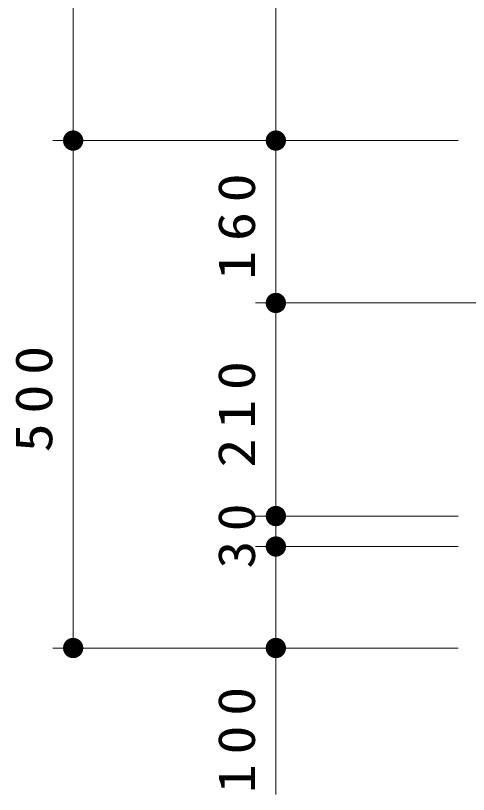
# Model space of a CAD drawing. Units: millimetres on the paper, scale 1:20. Extents: x -385 to 0, y 0 to 267.
# Drawn here: x -150.12 to -127.78, y 90.27 to 128.64 of the extents above; entities that cross this region are included whole.
import ezdxf

# ---------------------------------------------------------------- set-up
doc = ezdxf.new("R2010")
doc.units = ezdxf.units.MM
doc.layers.add('1_20', color=7, linetype='Continuous', lineweight=13)
doc.styles.add('ＭＳ ゴシック', font='')
doc.styles.get('ＭＳ ゴシック').set_extended_font_data('MS Gothic')

# ---------------------------------------------------------------- blocks, each defined once
blk = doc.blocks.new('filled_dot')
at = {"color": 0, "linetype": 'Continuous', "lineweight": -2, "const_width": 1.25}
blk.add_lwpolyline([(-0.625, 0, 1), (0.625, 0, 1)], format="xyb", close=True, dxfattribs=at)

msp = doc.modelspace()

# ---------------------------------------------------------------- linework, layer by layer
at = {"layer": '1_20'}
for p, q in [((-147.277, 122.483), (-147.277, 151.233)), ((-137.277, 122.483), (-137.277, 140.483)), ((-139.316, 122.483), (-148.277, 122.483)), ((-128.277, 122.483), (-148.277, 122.483)), ((-147.277, 97.483), (-147.277, 122.483)), ((-137.277, 122.483), (-137.277, 114.483)), ((-125.552, 114.483), (-138.277, 114.483)), ((-137.277, 103.983), (-137.277, 114.483)), ((-128.277, 103.983), (-138.277, 103.983)), ((-137.277, 102.483), (-137.277, 103.983)), ((-128.277, 102.483), (-138.277, 102.483)), ((-137.277, 90.269), (-137.277, 102.483)), ((-128.277, 97.483), (-148.277, 97.483)), ((-128.277, 97.483), (-138.277, 97.483))]:
    msp.add_line(p, q, dxfattribs=at)

# ---------------------------------------------------------------- block references
at = {"layer": '1_20', "xscale": 0.4, "yscale": 0.4}
for p, rotation in [((-147.277, 122.483), 90), ((-147.277, 122.483), 270), ((-137.277, 122.483), 90), ((-137.277, 122.483), 270), ((-137.277, 114.483), 270), ((-137.277, 114.483), 90), ((-137.277, 103.983), 90), ((-137.277, 103.983), 270), ((-137.277, 102.483), 270), ((-137.277, 102.483), 90), ((-147.277, 97.483), 90), ((-137.277, 97.483), 90)]:
    msp.add_blockref('filled_dot', p, dxfattribs=dict(at, rotation=rotation))

# ---------------------------------------------------------------- texts
at = {"layer": '1_20', "char_height": 1.833, "attachment_point": 8, "rotation": 90, "style": 'ＭＳ ゴシック'}
for s, insert in [('\\T1.33;\\W1.15;160', (-138.277, 118.483)), ('\\T1.33;\\W1.15;500', (-148.277, 109.983)), ('\\T1.33;\\W1.15;210', (-138.277, 109.233)), ('\\T1.34;\\W1.1;30', (-138.277, 103.233)), ('\\T1.33;\\W1.15;100', (-138.277, 93.186))]:
    msp.add_mtext(s, dxfattribs=dict(at, insert=insert))

doc.saveas('drawing.dxf')
